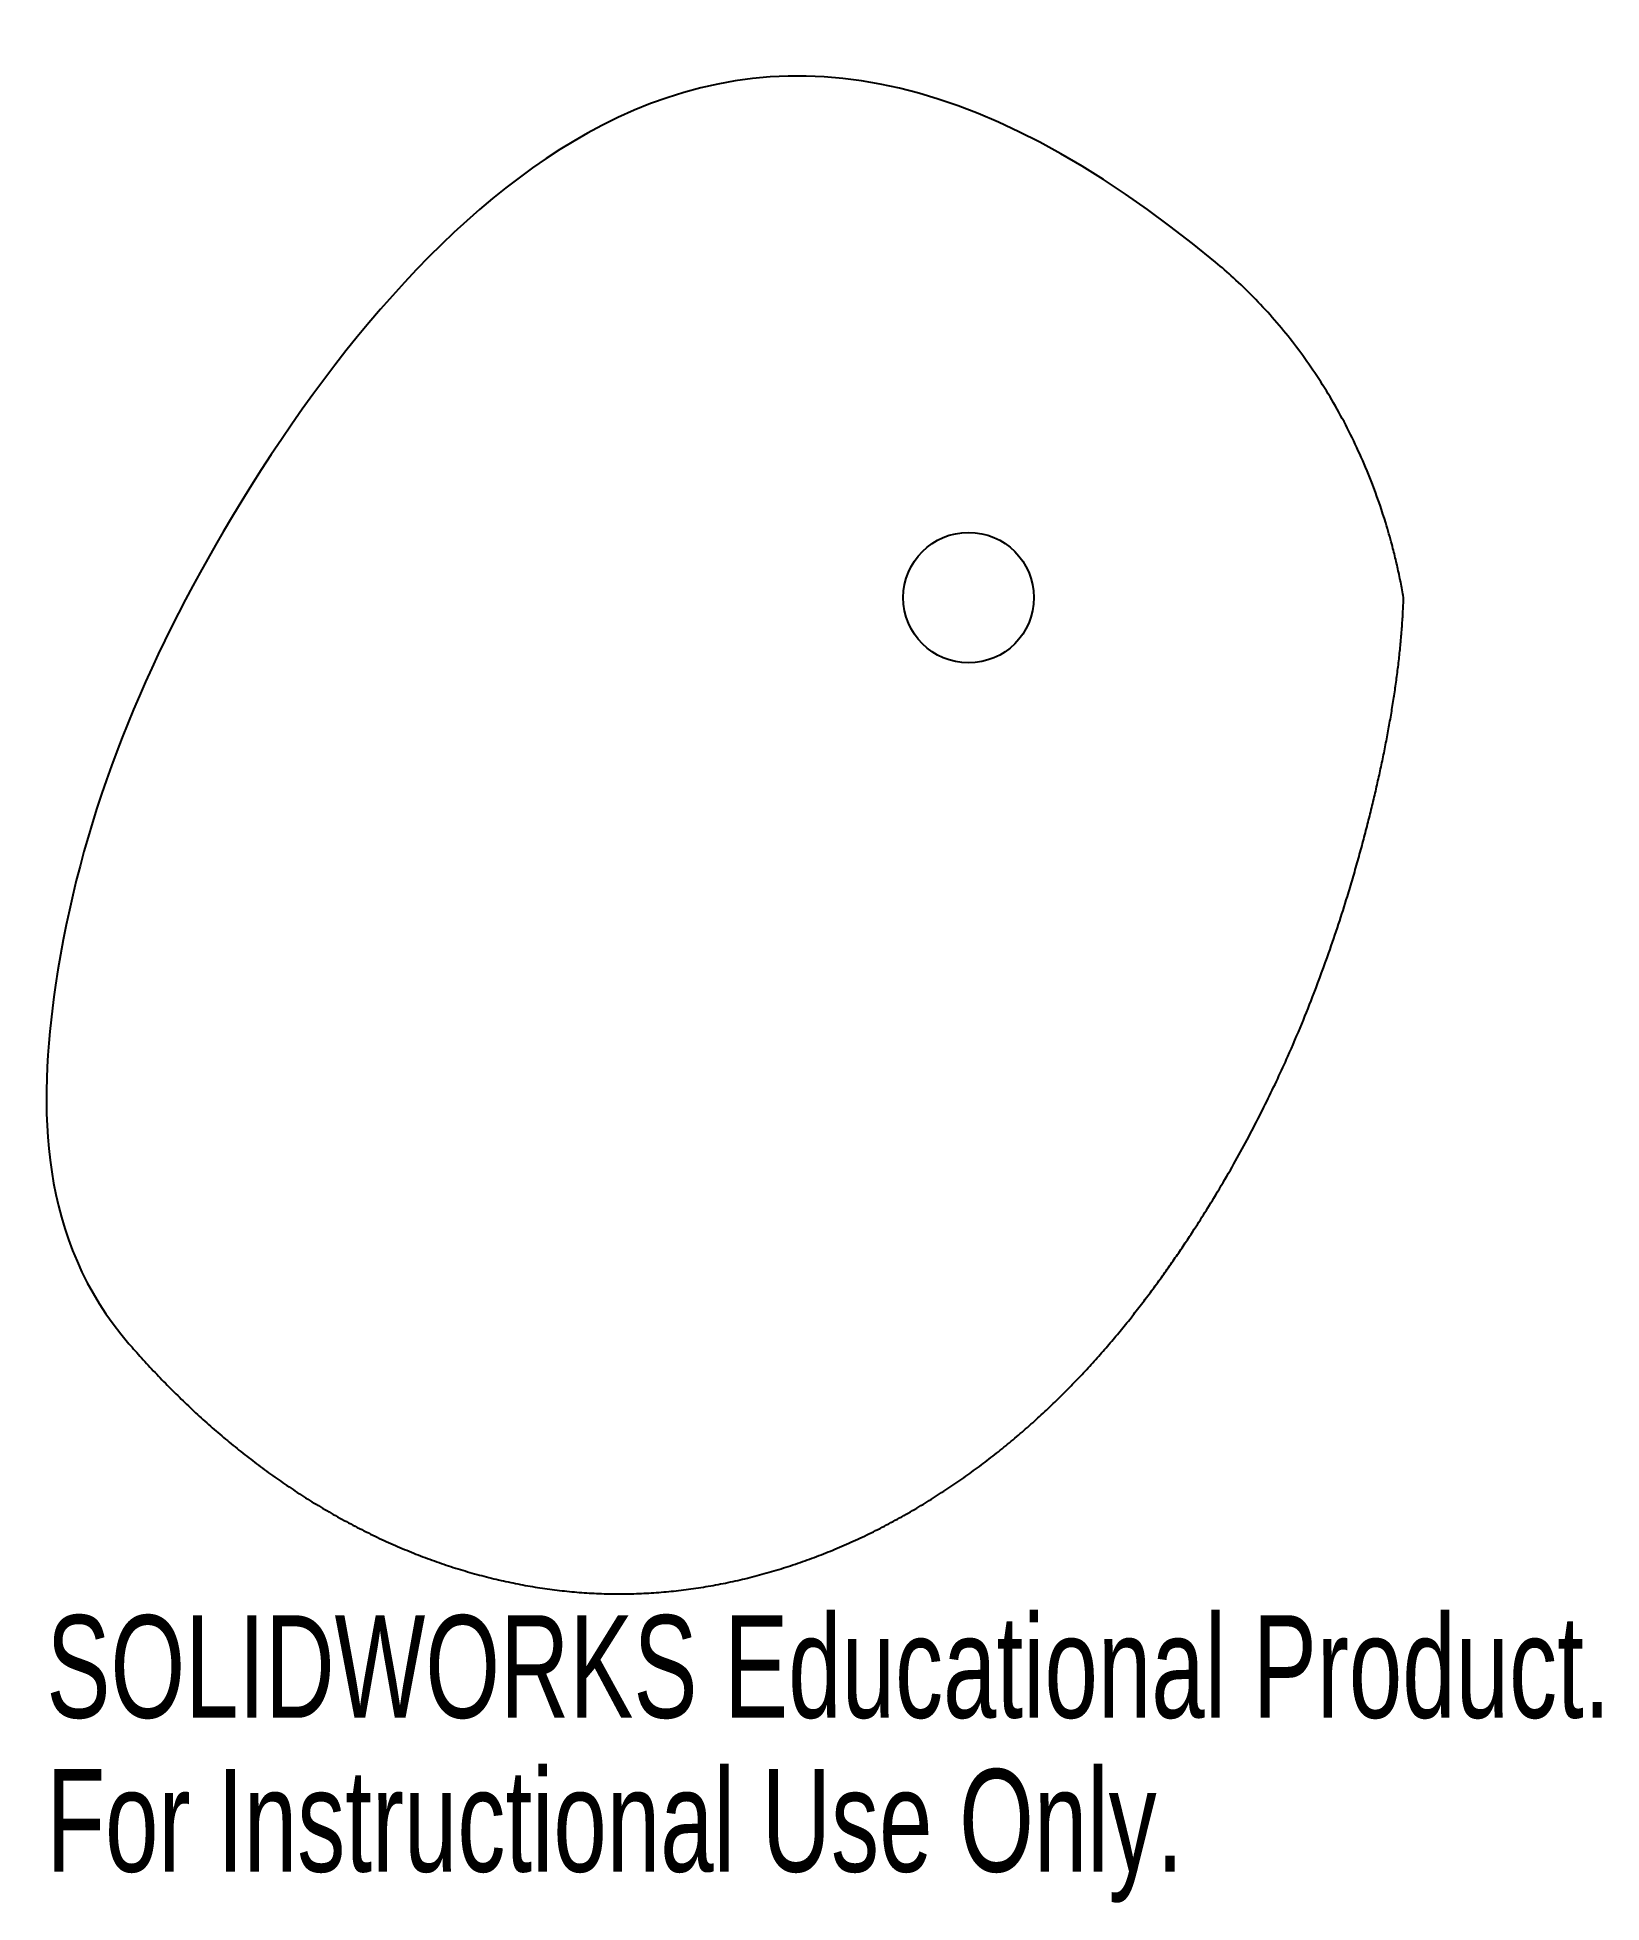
# Model space of a CAD drawing. Header units: millimetres. Extents: x -43.9 to 29.8, y -61.5 to 26.4.
import ezdxf

# ---------------------------------------------------------------- set-up
doc = ezdxf.new("R2010")
doc.units = ezdxf.units.MM
doc.styles.add('SLDTEXTSTYLE0', font='TXT', dxfattribs={"width": 0.7})

msp = doc.modelspace()

# ---------------------------------------------------------------- linework, layer by layer
at = {"color": 7, "linetype": 'Continuous', "lineweight": 25}
msp.add_circle((0, 0), 3.075, dxfattribs=at)
for points, knots in [([(11.635, 15.8), (0.028, 25.434), (-17.414, 27.249), (-35.895, 4.242), (-43.985, -15.828), (-43.785, -30.273), (-39.554, -35.146)], [0, 0, 0, 0, 0.309251, 0.582243, 0.820017, 1, 1, 1, 1]), ([(-39.554, -35.146), (-39.359, -35.372), (-38.954, -35.828), (-38.328, -36.506), (-37.676, -37.18), (-37.01, -37.838), (-36.328, -38.481), (-35.631, -39.108), (-34.918, -39.717), (-34.191, -40.307), (-33.448, -40.879), (-32.691, -41.43), (-31.919, -41.961), (-31.133, -42.47), (-30.333, -42.956), (-29.52, -43.419), (-28.694, -43.857), (-27.856, -44.27), (-27.005, -44.657), (-26.143, -45.016), (-25.27, -45.348), (-24.387, -45.651), (-23.495, -45.924), (-22.594, -46.166), (-21.685, -46.377), (-20.769, -46.556), (-19.847, -46.701), (-18.92, -46.813), (-17.988, -46.89), (-17.054, -46.932), (-16.117, -46.937), (-15.18, -46.906), (-14.244, -46.839), (-13.309, -46.735), (-12.378, -46.598), (-11.452, -46.426), (-10.533, -46.221), (-9.621, -45.984), (-8.719, -45.717), (-7.826, -45.419), (-6.945, -45.093), (-6.076, -44.74), (-5.22, -44.359), (-4.379, -43.954), (-3.552, -43.525), (-2.742, -43.072), (-1.948, -42.599), (-1.171, -42.105), (-0.412, -41.593), (0.329, -41.063), (1.051, -40.517), (1.755, -39.957), (2.438, -39.383), (3.103, -38.797), (3.748, -38.201), (4.373, -37.595), (4.978, -36.982), (5.564, -36.362), (6.13, -35.737), (6.677, -35.108), (7.205, -34.477), (7.715, -33.845), (8.206, -33.213), (8.68, -32.582), (9.137, -31.954), (9.577, -31.329), (10.002, -30.71), (10.673, -29.704), (11.429, -28.509), (12.246, -27.125), (12.891, -25.974), (13.49, -24.849), (14.045, -23.749), (14.56, -22.674), (15.114, -21.461), (15.691, -20.114), (16.338, -18.49), (16.913, -16.921), (17.427, -15.405), (17.798, -14.233), (18.097, -13.235), (18.336, -12.402), (18.561, -11.584), (18.771, -10.781), (18.97, -9.991), (19.156, -9.212), (19.33, -8.443), (19.493, -7.683), (19.646, -6.932), (19.787, -6.187), (19.917, -5.448), (20.035, -4.713), (20.142, -3.982), (20.236, -3.254), (20.305, -2.648), (20.352, -2.165), (20.385, -1.803), (20.414, -1.442), (20.438, -1.08), (20.462, -0.719), (20.472, -0.358), (20.512, 0.008), (20.42, 0.366), (20.358, 0.728), (20.283, 1.086), (20.205, 1.442), (20.123, 1.795), (20.037, 2.146), (19.888, 2.723), (19.597, 3.742), (19.145, 5.068), (18.581, 6.456), (18.006, 7.693), (17.374, 8.885), (16.689, 10.034), (15.951, 11.138), (15.16, 12.195), (14.318, 13.206), (13.426, 14.167), (12.53, 15.032), (11.921, 15.563), (11.635, 15.8)], [0.5615125, 0.5615125, 0.5615125, 0.5615125, 0.5657825, 0.5702521, 0.5747229, 0.5791946, 0.5836669, 0.5881394, 0.5926119, 0.5970839, 0.6015551, 0.6060254, 0.6104944, 0.614962, 0.6194279, 0.623892, 0.6283542, 0.6328145, 0.6372729, 0.6417294, 0.6461843, 0.6506378, 0.6550902, 0.659542, 0.6639936, 0.6684456, 0.6728988, 0.6773541, 0.6818124, 0.6862748, 0.6907425, 0.6952168, 0.6996973, 0.7041832, 0.7086733, 0.7131662, 0.7176607, 0.7221551, 0.726648, 0.7311375, 0.7356218, 0.7400992, 0.7445676, 0.7490251, 0.7534696, 0.7578989, 0.7623109, 0.7667034, 0.7710741, 0.7754208, 0.7797411, 0.7840328, 0.7882934, 0.7925207, 0.7967122, 0.8008657, 0.8049787, 0.8090489, 0.813074, 0.8170516, 0.8209795, 0.8248555, 0.8286774, 0.8324429, 0.8361501, 0.839797, 0.8433817, 0.8469041, 0.8571093, 0.8636226, 0.8699143, 0.8759938, 0.8818701, 0.8875524, 0.8930497, 0.9009685, 0.9085216, 0.9180755, 0.9248916, 0.9314405, 0.935672, 0.9398055, 0.9438491, 0.9478104, 0.9516972, 0.9555166, 0.9592755, 0.9629807, 0.9666384, 0.9702547, 0.973835, 0.9773845, 0.9809081, 0.9844101, 0.9878945, 0.9896312, 0.9913649, 0.9930959, 0.9948246, 0.9965513, 0.9982763, 1, 1.0017642, 1.0035195, 1.0052661, 1.0070042, 1.0087342, 1.0104561, 1.0121702, 1.0172682, 1.0256295, 1.0322121, 1.0387139, 1.0451473, 1.0515241, 1.0578553, 1.0641516, 1.0704227, 1.0766779, 1.0829258, 1.0882438, 1.0882438, 1.0882438, 1.0882438])]:
    msp.add_open_spline(points, degree=3, knots=knots, dxfattribs=at)

# ---------------------------------------------------------------- texts
at = {"color": 7, "linetype": 'Continuous', "char_height": 4.83362, "attachment_point": 1, "style": 'SLDTEXTSTYLE0'}
for s, insert in [('SOLIDWORKS Educational Product.', (-43.443, -47.938)), ('For Instructional Use Only.', (-43.443, -55.189))]:
    msp.add_mtext(s, dxfattribs=dict(at, insert=insert))

doc.saveas('drawing.dxf')
